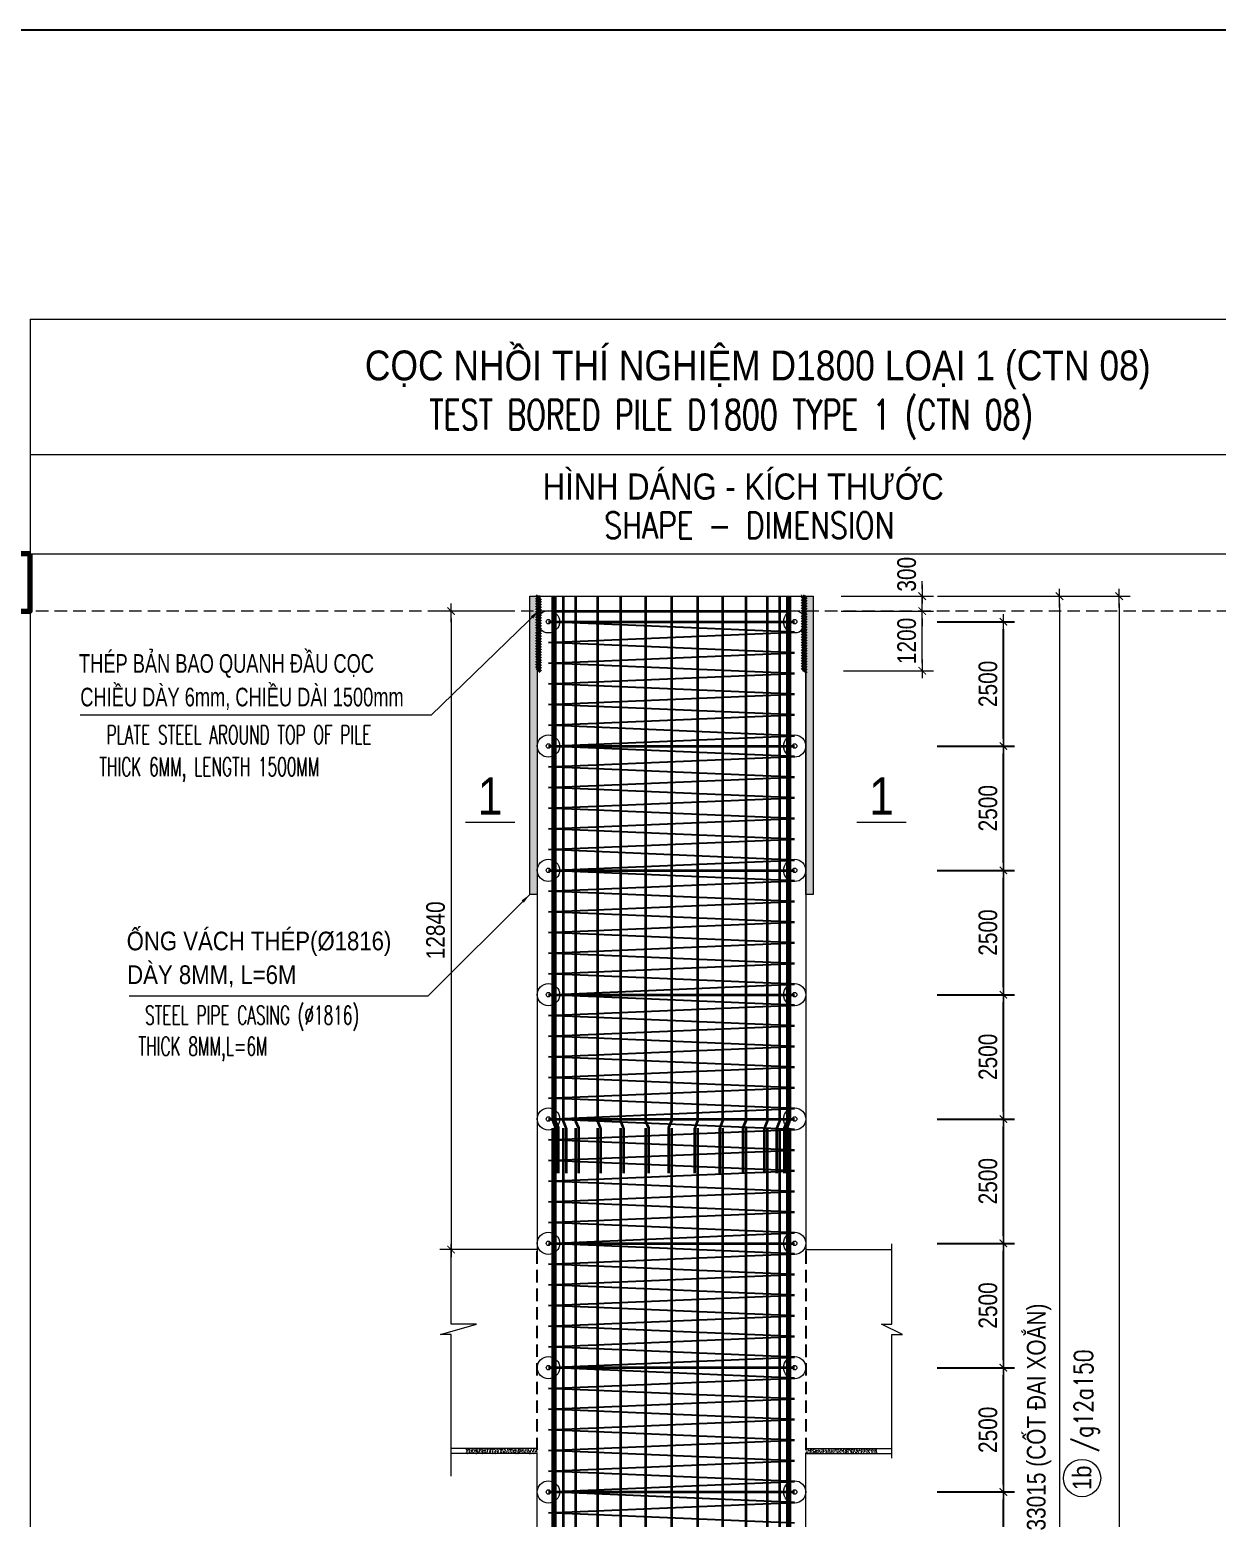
# Model space of a CAD drawing. Header units: millimetres. Extents: x -2123450 to -961021, y -260876 to 649159.
# Drawn here: x -1669549 to -1645683, y 487708 to 517639 of the extents above; entities that cross this region are included whole.
import ezdxf
from ezdxf.enums import TextEntityAlignment as Align

# ---------------------------------------------------------------- set-up
doc = ezdxf.new("R2010")
doc.units = ezdxf.units.MM
doc.header["$LTSCALE"] = 1000
doc.header["$MEASUREMENT"] = 0
doc.header["$PDMODE"] = 66
doc.linetypes.add('CENTER2', pattern=[1.125, 0.75, -0.125, 0.125, -0.125])
doc.linetypes.add('HIDDEN', pattern=[0.375, 0.25, -0.125])
doc.layers.get('DEFPOINTS').update_dxf_attribs({"linetype": 'CONTINUOUS'})
for name, color, linetype in [('03BORER', 3, 'CONTINUOUS'), ('HIDEN', 9, 'HIDDEN'), ('NDC_S_REBAR DES.', 2, 'CONTINUOUS'), ('TEXT', 7, 'CONTINUOUS')]:
    doc.layers.add(name, color=color, linetype=linetype)
for name, color, linetype, lineweight in [('NDC_S_AXIS', 5, 'CENTER2', 15), ('NDC_S_CONTINUOUS', 3, 'CONTINUOUS', 20), ('NDC_S_DIM', 1, 'CONTINUOUS', 9), ('NDC_S_FOUNDATION NAME', 7, 'CONTINUOUS', 20), ('NDC_S_HATCH COLUMN AND WALL', 251, 'CONTINUOUS', 13), ('NDC_S_HATCH MATERIAL', 8, 'CONTINUOUS', 13), ('NDC_S_LEADER', 1, 'CONTINUOUS', 9), ('NDC_S_REBAR', 4, 'CONTINUOUS', 35), ('NDC_S_REBAR NO.', 7, 'CONTINUOUS', 20), ('NDC_S_REBAR NO. BOX', 1, 'CONTINUOUS', 9), ('NDC_S_REBAR SECTION', 6, 'CONTINUOUS', 25), ('NDC_S_STIRRUP', 2, 'CONTINUOUS', 25), ('NDC_S_VN TITLE', 6, 'CONTINUOUS', 9)]:
    doc.layers.add(name, color=color, linetype=linetype, lineweight=lineweight)
doc.styles.add('NDC_ARIAL', font='arial.ttf', dxfattribs={"width": 0.8})
doc.styles.add('NDC_ROMANS', font='romans.shx', dxfattribs={"width": 0.8, "bigfont": 'vns.shx'})
doc.styles.get("Standard").update_dxf_attribs({"font": 'romans.shx', "bigfont": 'vns.shx'})
doc.dimstyles.new('NDC_1-100', dxfattribs={"dimscale": 100, "dimtxt": 2.2, "dimasz": 1, "dimexe": 1.5, "dimexo": 2, "dimgap": 0.8, "dimtad": 1, "dimdec": 0, "dimdsep": 46, "dimtxsty": 'NDC_ARIAL', "dimblk": 'DIMMARK', "dimcen": 49999.938995, "dimdle": 1.5, "dimclrd": 1, "dimclre": 1, "dimclrt": 3, "dimadec": 0, "dimazin": 0, "dimtfac": 1, "dimtdec": 0, "dimtix": 1, "dimtmove": 2, "dimatfit": 3, "dimfxl": 1, "dimarcsym": 0})
doc.dimstyles.new('NDC_1-150', dxfattribs={"dimscale": 150, "dimtxt": 2.5, "dimasz": 1, "dimexe": 1.5, "dimexo": 0, "dimgap": 0.8, "dimtad": 1, "dimdec": 0, "dimdsep": 46, "dimtxsty": 'NDC_ARIAL', "dimblk": 'DIMMARK', "dimcen": 49999.938995, "dimdle": 1.5, "dimclrd": 1, "dimclre": 1, "dimclrt": 3, "dimadec": 0, "dimazin": 0, "dimtfac": 1, "dimtdec": 0, "dimtix": 1, "dimtmove": 2, "dimatfit": 3, "dimfxl": 1, "dimarcsym": 0})

# ---------------------------------------------------------------- blocks, each defined once
blk = doc.blocks.new('DIMMARK')
at = {"layer": 'NDC_S_DIM', "color": 1}
blk.add_line((-1.5, 0), (1, 0), dxfattribs=at)
at = {"layer": 'NDC_S_DIM', "color": 2, "const_width": 0.15}
blk.add_lwpolyline([(-0.5, -0.5), (0.5, 0.5)], dxfattribs=at)
blk = doc.blocks.new('*D2198')
at = {"layer": 'DEFPOINTS', "color": 0, "transparency": 16777216}
for p in [(16303, -5571), (17932, -5571), (16303, -5871)]:
    blk.add_point(p, dxfattribs=at)
at = {"layer": 'NDC_S_DIM', "color": 1, "lineweight": -2, "transparency": 16777216}
for p, q in [((17932, -5421), (17932, -5271)), ((16303, -5571), (18157, -5571)), ((17932, -5871), (17932, -5571)), ((16303, -5871), (18157, -5871)), ((17932, -6021), (17932, -6171))]:
    blk.add_line(p, q, dxfattribs=at)
at = {"layer": 'NDC_S_DIM', "color": 1, "lineweight": -2, "transparency": 16777216, "xscale": 150, "yscale": 150, "zscale": 150}
for p, rotation in [((17932, -5571), 270), ((17932, -5871), 90)]:
    blk.add_blockref('DIMMARK', p, dxfattribs=dict(at, rotation=rotation))
at = {"layer": 'NDC_S_DIM', "color": 3, "transparency": 16777216, "insert": (17620, -5130), "char_height": 375, "attachment_point": 5, "rotation": 90, "style": 'NDC_ARIAL'}
blk.add_mtext('300', dxfattribs=at)
blk = doc.blocks.new('*D2199')
at = {"layer": 'DEFPOINTS', "color": 0, "transparency": 16777216}
for p in [(16350, -5871), (17932, -5871), (16350, -7071)]:
    blk.add_point(p, dxfattribs=at)
at = {"layer": 'NDC_S_DIM', "color": 1, "lineweight": -2, "transparency": 16777216}
for p, q in [((16350, -5871), (18157, -5871)), ((17932, -6921), (17932, -6021)), ((16350, -7071), (18157, -7071))]:
    blk.add_line(p, q, dxfattribs=at)
at = {"layer": 'NDC_S_DIM', "color": 1, "lineweight": -2, "transparency": 16777216, "xscale": 150, "yscale": 150, "zscale": 150}
for p, rotation in [((17932, -5871), 90), ((17932, -7071), 270)]:
    blk.add_blockref('DIMMARK', p, dxfattribs=dict(at, rotation=rotation))
at = {"layer": 'NDC_S_DIM', "color": 3, "transparency": 16777216, "insert": (17620, -6471), "char_height": 375, "attachment_point": 5, "rotation": 90, "style": 'NDC_ARIAL'}
blk.add_mtext('1200', dxfattribs=at)
blk = doc.blocks.new('*D2202')
at = {"layer": 'DEFPOINTS', "color": 0, "transparency": 16777216}
for p in [(18235, -5571), (18235, -38586), (20689, -38586)]:
    blk.add_point(p, dxfattribs=at)
at = {"layer": 'NDC_S_DIM', "color": 1, "lineweight": -2, "transparency": 16777216}
for p, q in [((18235, -5571), (20914, -5571)), ((20689, -5721), (20689, -38436)), ((18235, -38586), (20914, -38586))]:
    blk.add_line(p, q, dxfattribs=at)
at = {"layer": 'NDC_S_DIM', "color": 1, "lineweight": -2, "transparency": 16777216, "xscale": 150, "yscale": 150, "zscale": 150}
for p, rotation in [((20689, -5571), 90), ((20689, -38586), 270)]:
    blk.add_blockref('DIMMARK', p, dxfattribs=dict(at, rotation=rotation))
at = {"layer": 'NDC_S_DIM', "color": 3, "transparency": 16777216, "insert": (20279, -22078), "char_height": 375, "attachment_point": 5, "rotation": 90, "style": 'NDC_ARIAL'}
blk.add_mtext('33015 (CỐT ĐAI XOẮN)', dxfattribs=at)
blk = doc.blocks.new('*D2203')
at = {"layer": 'DEFPOINTS', "color": 0, "transparency": 16777216}
for p in [(19435, -5571), (19435, -55871), (21889, -55871)]:
    blk.add_point(p, dxfattribs=at)
at = {"layer": 'NDC_S_DIM', "color": 1, "lineweight": -2, "transparency": 16777216}
for p, q in [((19435, -5571), (22114, -5571)), ((21889, -5721), (21889, -55721)), ((19435, -55871), (22114, -55871))]:
    blk.add_line(p, q, dxfattribs=at)
at = {"layer": 'NDC_S_DIM', "color": 1, "lineweight": -2, "transparency": 16777216, "xscale": 150, "yscale": 150, "zscale": 150}
for p, rotation in [((21889, -5571), 90), ((21889, -55871), 270)]:
    blk.add_blockref('DIMMARK', p, dxfattribs=dict(at, rotation=rotation))
at = {"layer": 'NDC_S_DIM', "color": 3, "transparency": 16777216, "insert": (21578, -30721), "char_height": 375, "attachment_point": 5, "rotation": 90, "style": 'NDC_ARIAL'}
blk.add_mtext('50300', dxfattribs=at)
blk = doc.blocks.new('*D2211')
at = {"layer": 'DEFPOINTS', "color": 0, "transparency": 16777216}
for p in [(9743, -5871), (8462, -18711), (9743, -18711)]:
    blk.add_point(p, dxfattribs=at)
at = {"layer": 'NDC_S_DIM', "color": 1, "lineweight": -2, "transparency": 16777216}
for p, q in [((9743, -5871), (8237, -5871)), ((8462, -6021), (8462, -18561)), ((9743, -18711), (8237, -18711))]:
    blk.add_line(p, q, dxfattribs=at)
at = {"layer": 'NDC_S_DIM', "color": 1, "lineweight": -2, "transparency": 16777216, "xscale": 150, "yscale": 150, "zscale": 150}
for p, rotation in [((8462, -5871), 90), ((8462, -18711), 270)]:
    blk.add_blockref('DIMMARK', p, dxfattribs=dict(at, rotation=rotation))
at = {"layer": 'NDC_S_DIM', "color": 3, "transparency": 16777216, "insert": (8151, -12291), "char_height": 375, "attachment_point": 5, "rotation": 90, "style": 'NDC_ARIAL'}
blk.add_mtext('12840', dxfattribs=at)
blk = doc.blocks.new('*D147')
at = {"layer": 'DEFPOINTS', "color": 0, "transparency": 16777216}
for p in [(-1727342, 377606), (-1726013, 377606), (-1727342, 375106)]:
    blk.add_point(p, dxfattribs=at)
at = {"layer": 'NDC_S_DIM', "color": 1, "lineweight": -2, "transparency": 16777216}
for p, q in [((-1727342, 377606), (-1725788, 377606)), ((-1726013, 375256), (-1726013, 377456)), ((-1727342, 375106), (-1725788, 375106))]:
    blk.add_line(p, q, dxfattribs=at)
at = {"layer": 'NDC_S_DIM', "color": 1, "lineweight": -2, "transparency": 16777216, "xscale": 150, "yscale": 150, "zscale": 150}
for p, rotation in [((-1726013, 377606), 90), ((-1726013, 375106), 270)]:
    blk.add_blockref('DIMMARK', p, dxfattribs=dict(at, rotation=rotation))
at = {"layer": 'NDC_S_DIM', "color": 3, "transparency": 16777216, "insert": (-1726324, 376356), "char_height": 375, "attachment_point": 5, "rotation": 90, "style": 'NDC_ARIAL'}
blk.add_mtext('2500', dxfattribs=at)
blk = doc.blocks.new('CON KE')
at = {"layer": 'NDC_S_CONTINUOUS'}
for radius in [225, 45]:
    blk.add_circle((-285322, 378614), radius, dxfattribs=at)
blk = doc.blocks.new('*D148')
at = {"layer": 'DEFPOINTS', "color": 0, "transparency": 16777216}
for p in [(-1727342, 380106), (-1726013, 380106), (-1727342, 377606)]:
    blk.add_point(p, dxfattribs=at)
at = {"layer": 'NDC_S_DIM', "color": 1, "lineweight": -2, "transparency": 16777216}
for p, q in [((-1727342, 380106), (-1725788, 380106)), ((-1726013, 377756), (-1726013, 379956)), ((-1727342, 377606), (-1725788, 377606))]:
    blk.add_line(p, q, dxfattribs=at)
at = {"layer": 'NDC_S_DIM', "color": 1, "lineweight": -2, "transparency": 16777216, "xscale": 150, "yscale": 150, "zscale": 150}
for p, rotation in [((-1726013, 380106), 90), ((-1726013, 377606), 270)]:
    blk.add_blockref('DIMMARK', p, dxfattribs=dict(at, rotation=rotation))
at = {"layer": 'NDC_S_DIM', "color": 3, "transparency": 16777216, "insert": (-1726324, 378856), "char_height": 375, "attachment_point": 5, "rotation": 90, "style": 'NDC_ARIAL'}
blk.add_mtext('2500', dxfattribs=at)
blk = doc.blocks.new('*D149')
at = {"layer": 'DEFPOINTS', "color": 0, "transparency": 16777216}
for p in [(-1727342, 382606), (-1726013, 382606), (-1727342, 380106)]:
    blk.add_point(p, dxfattribs=at)
at = {"layer": 'NDC_S_DIM', "color": 1, "lineweight": -2, "transparency": 16777216}
for p, q in [((-1727342, 382606), (-1725788, 382606)), ((-1726013, 380256), (-1726013, 382456)), ((-1727342, 380106), (-1725788, 380106))]:
    blk.add_line(p, q, dxfattribs=at)
at = {"layer": 'NDC_S_DIM', "color": 1, "lineweight": -2, "transparency": 16777216, "xscale": 150, "yscale": 150, "zscale": 150}
for p, rotation in [((-1726013, 382606), 90), ((-1726013, 380106), 270)]:
    blk.add_blockref('DIMMARK', p, dxfattribs=dict(at, rotation=rotation))
at = {"layer": 'NDC_S_DIM', "color": 3, "transparency": 16777216, "insert": (-1726324, 381356), "char_height": 375, "attachment_point": 5, "rotation": 90, "style": 'NDC_ARIAL'}
blk.add_mtext('2500', dxfattribs=at)
blk = doc.blocks.new('*D150')
at = {"layer": 'DEFPOINTS', "color": 0, "transparency": 16777216}
for p in [(-1727342, 385106), (-1726013, 385106), (-1727342, 382606)]:
    blk.add_point(p, dxfattribs=at)
at = {"layer": 'NDC_S_DIM', "color": 1, "lineweight": -2, "transparency": 16777216}
for p, q in [((-1727342, 385106), (-1725788, 385106)), ((-1726013, 382756), (-1726013, 384956)), ((-1727342, 382606), (-1725788, 382606))]:
    blk.add_line(p, q, dxfattribs=at)
at = {"layer": 'NDC_S_DIM', "color": 1, "lineweight": -2, "transparency": 16777216, "xscale": 150, "yscale": 150, "zscale": 150}
for p, rotation in [((-1726013, 385106), 90), ((-1726013, 382606), 270)]:
    blk.add_blockref('DIMMARK', p, dxfattribs=dict(at, rotation=rotation))
at = {"layer": 'NDC_S_DIM', "color": 3, "transparency": 16777216, "insert": (-1726324, 383856), "char_height": 375, "attachment_point": 5, "rotation": 90, "style": 'NDC_ARIAL'}
blk.add_mtext('2500', dxfattribs=at)
blk = doc.blocks.new('*D151')
at = {"layer": 'DEFPOINTS', "color": 0, "transparency": 16777216}
for p in [(-1727342, 387606), (-1726013, 387606), (-1727342, 385106)]:
    blk.add_point(p, dxfattribs=at)
at = {"layer": 'NDC_S_DIM', "color": 1, "lineweight": -2, "transparency": 16777216}
for p, q in [((-1727342, 387606), (-1725788, 387606)), ((-1726013, 385256), (-1726013, 387456)), ((-1727342, 385106), (-1725788, 385106))]:
    blk.add_line(p, q, dxfattribs=at)
at = {"layer": 'NDC_S_DIM', "color": 1, "lineweight": -2, "transparency": 16777216, "xscale": 150, "yscale": 150, "zscale": 150}
for p, rotation in [((-1726013, 387606), 90), ((-1726013, 385106), 270)]:
    blk.add_blockref('DIMMARK', p, dxfattribs=dict(at, rotation=rotation))
at = {"layer": 'NDC_S_DIM', "color": 3, "transparency": 16777216, "insert": (-1726324, 386356), "char_height": 375, "attachment_point": 5, "rotation": 90, "style": 'NDC_ARIAL'}
blk.add_mtext('2500', dxfattribs=at)
blk = doc.blocks.new('*D152')
at = {"layer": 'DEFPOINTS', "color": 0, "transparency": 16777216}
for p in [(-1727342, 390106), (-1726013, 390106), (-1727342, 387606)]:
    blk.add_point(p, dxfattribs=at)
at = {"layer": 'NDC_S_DIM', "color": 1, "lineweight": -2, "transparency": 16777216}
for p, q in [((-1727342, 390106), (-1725788, 390106)), ((-1726013, 387756), (-1726013, 389956)), ((-1727342, 387606), (-1725788, 387606))]:
    blk.add_line(p, q, dxfattribs=at)
at = {"layer": 'NDC_S_DIM', "color": 1, "lineweight": -2, "transparency": 16777216, "xscale": 150, "yscale": 150, "zscale": 150}
for p, rotation in [((-1726013, 390106), 90), ((-1726013, 387606), 270)]:
    blk.add_blockref('DIMMARK', p, dxfattribs=dict(at, rotation=rotation))
at = {"layer": 'NDC_S_DIM', "color": 3, "transparency": 16777216, "insert": (-1726324, 388856), "char_height": 375, "attachment_point": 5, "rotation": 90, "style": 'NDC_ARIAL'}
blk.add_mtext('2500', dxfattribs=at)
blk = doc.blocks.new('*D153')
at = {"layer": 'DEFPOINTS', "color": 0, "transparency": 16777216}
for p in [(-1727342, 392606), (-1726013, 392606), (-1727342, 390106)]:
    blk.add_point(p, dxfattribs=at)
at = {"layer": 'NDC_S_DIM', "color": 1, "lineweight": -2, "transparency": 16777216}
for p, q in [((-1727342, 392606), (-1725788, 392606)), ((-1726013, 390256), (-1726013, 392456)), ((-1727342, 390106), (-1725788, 390106))]:
    blk.add_line(p, q, dxfattribs=at)
at = {"layer": 'NDC_S_DIM', "color": 1, "lineweight": -2, "transparency": 16777216, "xscale": 150, "yscale": 150, "zscale": 150}
for p, rotation in [((-1726013, 392606), 90), ((-1726013, 390106), 270)]:
    blk.add_blockref('DIMMARK', p, dxfattribs=dict(at, rotation=rotation))
at = {"layer": 'NDC_S_DIM', "color": 3, "transparency": 16777216, "insert": (-1726324, 391356), "char_height": 375, "attachment_point": 5, "rotation": 90, "style": 'NDC_ARIAL'}
blk.add_mtext('2500', dxfattribs=at)
blk = doc.blocks.new('*D154')
at = {"layer": 'DEFPOINTS', "color": 0, "transparency": 16777216}
for p in [(-1727342, 395106), (-1726013, 395106), (-1727342, 392606)]:
    blk.add_point(p, dxfattribs=at)
at = {"layer": 'NDC_S_DIM', "color": 1, "lineweight": -2, "transparency": 16777216}
for p, q in [((-1727342, 395106), (-1725788, 395106)), ((-1726013, 392756), (-1726013, 394956)), ((-1727342, 392606), (-1725788, 392606))]:
    blk.add_line(p, q, dxfattribs=at)
at = {"layer": 'NDC_S_DIM', "color": 1, "lineweight": -2, "transparency": 16777216, "xscale": 150, "yscale": 150, "zscale": 150}
for p, rotation in [((-1726013, 395106), 90), ((-1726013, 392606), 270)]:
    blk.add_blockref('DIMMARK', p, dxfattribs=dict(at, rotation=rotation))
at = {"layer": 'NDC_S_DIM', "color": 3, "transparency": 16777216, "insert": (-1726324, 393856), "char_height": 375, "attachment_point": 5, "rotation": 90, "style": 'NDC_ARIAL'}
blk.add_mtext('2500', dxfattribs=at)
blk = doc.blocks.new('TRỤ DC HK4-B3')
at = {"layer": 'NDC_S_CONTINUOUS', "lineweight": 100}
blk.add_lwpolyline([(21936, -4721), (16392, -4721), (16392, -5871), (21936, -5871)], close=True, dxfattribs=at)
blk = doc.blocks.new('*U141')
at = {"layer": 'NDC_S_REBAR'}
for p, q in [((-1735159.4, 395106.2), (-1730209.4, 395106.2)), ((-1735159.4, 392606.2), (-1730209.4, 392606.2)), ((-1735159.4, 392606.2), (-1730209.4, 392606.2)), ((-1735159.4, 390106.2), (-1730209.4, 390106.2)), ((-1735159.4, 390106.2), (-1730209.4, 390106.2)), ((-1735159.4, 387606.2), (-1730209.4, 387606.2)), ((-1735159.4, 387606.2), (-1730209.4, 387606.2)), ((-1735159.4, 385106.2), (-1730209.4, 385106.2)), ((-1735159.4, 385106.2), (-1730209.4, 385106.2)), ((-1735159.4, 382606.2), (-1730209.4, 382606.2)), ((-1735159.4, 382606.2), (-1730209.4, 382606.2)), ((-1735159.4, 380106.2), (-1730209.4, 380106.2)), ((-1735159.4, 380106.2), (-1730209.4, 380106.2)), ((-1735159.4, 377606.2), (-1730209.4, 377606.2)), ((-1735159.4, 377606.2), (-1730209.4, 377606.2))]:
    blk.add_line(p, q, dxfattribs=at)
at = {"layer": 'NDC_S_STIRRUP'}
for p, q in [((-1730209.4, 394897.9), (-1735159.4, 395106.2)), ((-1735159.4, 394689.6), (-1730209.4, 394897.9)), ((-1730209.4, 394481.2), (-1735159.4, 394689.6)), ((-1735159.4, 394272.9), (-1730209.4, 394481.2)), ((-1730209.4, 394064.6), (-1735159.4, 394272.9)), ((-1735159.4, 393856.2), (-1730209.4, 394064.6)), ((-1730209.4, 393647.9), (-1735159.4, 393856.2)), ((-1735159.4, 393439.6), (-1730209.4, 393647.9)), ((-1730209.4, 393231.2), (-1735159.4, 393439.6)), ((-1735159.4, 393022.9), (-1730209.4, 393231.2)), ((-1730209.4, 392814.6), (-1735159.4, 393022.9)), ((-1735159.4, 392606.2), (-1730209.4, 392814.6)), ((-1730209.4, 392397.9), (-1735159.4, 392606.2)), ((-1735159.4, 392189.6), (-1730209.4, 392397.9)), ((-1730209.4, 391981.2), (-1735159.4, 392189.6)), ((-1735159.4, 391772.9), (-1730209.4, 391981.2)), ((-1730209.4, 391564.6), (-1735159.4, 391772.9)), ((-1735159.4, 391356.2), (-1730209.4, 391564.6)), ((-1730209.4, 391147.9), (-1735159.4, 391356.2)), ((-1735159.4, 390939.6), (-1730209.4, 391147.9)), ((-1730209.4, 390731.2), (-1735159.4, 390939.6)), ((-1735159.4, 390522.9), (-1730209.4, 390731.2)), ((-1730209.4, 390314.6), (-1735159.4, 390522.9)), ((-1735159.4, 390106.2), (-1730209.4, 390314.6)), ((-1730209.4, 389897.9), (-1735159.4, 390106.2)), ((-1735159.4, 389689.6), (-1730209.4, 389897.9)), ((-1730209.4, 389481.2), (-1735159.4, 389689.6)), ((-1735159.4, 389272.9), (-1730209.4, 389481.2)), ((-1730209.4, 389064.6), (-1735159.4, 389272.9)), ((-1735159.4, 388856.2), (-1730209.4, 389064.6)), ((-1730209.4, 388647.9), (-1735159.4, 388856.2)), ((-1735159.4, 388439.6), (-1730209.4, 388647.9)), ((-1730209.4, 388231.2), (-1735159.4, 388439.6)), ((-1735159.4, 388022.9), (-1730209.4, 388231.2)), ((-1730209.4, 387814.6), (-1735159.4, 388022.9)), ((-1735159.4, 387606.2), (-1730209.4, 387814.6)), ((-1730209.4, 387397.9), (-1735159.4, 387606.2)), ((-1735159.4, 387189.6), (-1730209.4, 387397.9)), ((-1730209.4, 386981.2), (-1735159.4, 387189.6)), ((-1735159.4, 386772.9), (-1730209.4, 386981.2)), ((-1730209.4, 386564.6), (-1735159.4, 386772.9)), ((-1735159.4, 386356.2), (-1730209.4, 386564.6)), ((-1730209.4, 386147.9), (-1735159.4, 386356.2)), ((-1735159.4, 385939.6), (-1730209.4, 386147.9)), ((-1730209.4, 385731.2), (-1735159.4, 385939.6)), ((-1735159.4, 385522.9), (-1730209.4, 385731.2)), ((-1730209.4, 385314.6), (-1735159.4, 385522.9)), ((-1735159.4, 385106.2), (-1730209.4, 385314.6)), ((-1730209.4, 384897.9), (-1735159.4, 385106.2)), ((-1735159.4, 384689.6), (-1730209.4, 384897.9)), ((-1730209.4, 384481.2), (-1735159.4, 384689.6)), ((-1735159.4, 384272.9), (-1730209.4, 384481.2)), ((-1730209.4, 384064.6), (-1735159.4, 384272.9)), ((-1735159.4, 383856.2), (-1730209.4, 384064.6)), ((-1730209.4, 383647.9), (-1735159.4, 383856.2)), ((-1735159.4, 383439.6), (-1730209.4, 383647.9)), ((-1730209.4, 383231.2), (-1735159.4, 383439.6)), ((-1735159.4, 383022.9), (-1730209.4, 383231.2)), ((-1730209.4, 382814.6), (-1735159.4, 383022.9)), ((-1735159.4, 382606.2), (-1730209.4, 382814.6)), ((-1730209.4, 382397.9), (-1735159.4, 382606.2)), ((-1735159.4, 382189.6), (-1730209.4, 382397.9)), ((-1730209.4, 381981.2), (-1735159.4, 382189.6)), ((-1735159.4, 381772.9), (-1730209.4, 381981.2)), ((-1730209.4, 381564.6), (-1735159.4, 381772.9)), ((-1735159.4, 381356.2), (-1730209.4, 381564.6)), ((-1730209.4, 381147.9), (-1735159.4, 381356.2)), ((-1735159.4, 380939.6), (-1730209.4, 381147.9)), ((-1730209.4, 380731.2), (-1735159.4, 380939.6)), ((-1735159.4, 380522.9), (-1730209.4, 380731.2)), ((-1730209.4, 380314.6), (-1735159.4, 380522.9)), ((-1735159.4, 380106.2), (-1730209.4, 380314.6)), ((-1730209.4, 379897.9), (-1735159.4, 380106.2)), ((-1735159.4, 379689.6), (-1730209.4, 379897.9)), ((-1730209.4, 379481.2), (-1735159.4, 379689.6)), ((-1735159.4, 379272.9), (-1730209.4, 379481.2)), ((-1730209.4, 379064.6), (-1735159.4, 379272.9)), ((-1735159.4, 378856.2), (-1730209.4, 379064.6)), ((-1730209.4, 378647.9), (-1735159.4, 378856.2)), ((-1735159.4, 378439.6), (-1730209.4, 378647.9)), ((-1730209.4, 378231.2), (-1735159.4, 378439.6)), ((-1735159.4, 378022.9), (-1730209.4, 378231.2)), ((-1730209.4, 377814.6), (-1735159.4, 378022.9)), ((-1735159.4, 377606.2), (-1730209.4, 377814.6)), ((-1730209.4, 377397.9), (-1735159.4, 377606.2)), ((-1735159.4, 377189.6), (-1730209.4, 377397.9)), ((-1730209.4, 376981.2), (-1735159.4, 377189.6))]:
    blk.add_line(p, q, dxfattribs=at)
at = {"layer": 'NDC_S_REBAR SECTION'}
for p in [(-1449837, 16492.5), (-1449837, 16492.5), (-1444887, 16492.5), (-1449837, 13992.5), (-1449837, 13992.5), (-1449837, 13992.5), (-1444887, 13992.5), (-1444887, 13992.5), (-1449837, 11492.5), (-1449837, 11492.5), (-1449837, 11492.5), (-1444887, 11492.5), (-1444887, 11492.5), (-1449837, 8992.5), (-1449837, 8992.5), (-1449837, 8992.5), (-1444887, 8992.5), (-1444887, 8992.5), (-1449837, 6492.5), (-1449837, 6492.5), (-1449837, 6492.5), (-1444887, 6492.5), (-1444887, 6492.5), (-1449837, 3992.5), (-1449837, 3992.5), (-1449837, 3992.5), (-1444887, 3992.5), (-1444887, 3992.5), (-1449837, 1492.5), (-1449837, 1492.5), (-1449837, 1492.5), (-1444887, 1492.5), (-1444887, 1492.5), (-1449837, -1007.5), (-1449837, -1007.5), (-1449837, -1007.5), (-1444887, -1007.5), (-1444887, -1007.5)]:
    blk.add_blockref('CON KE', p, dxfattribs=at)
at = {"layer": 'NDC_S_DIM'}
for base, p1, p2, picture, middle in [((-1726012.7, 395106.2), (-1727341.6, 392606.2), (-1727341.6, 395106.2), '*D154', (-1726324.2, 393856.2)), ((-1726012.7, 392606.2), (-1727341.6, 390106.2), (-1727341.6, 392606.2), '*D153', (-1726324.2, 391356.2)), ((-1726012.7, 390106.2), (-1727341.6, 387606.2), (-1727341.6, 390106.2), '*D152', (-1726324.2, 388856.2)), ((-1726012.7, 387606.2), (-1727341.6, 385106.2), (-1727341.6, 387606.2), '*D151', (-1726324.2, 386356.2)), ((-1726012.7, 385106.2), (-1727341.6, 382606.2), (-1727341.6, 385106.2), '*D150', (-1726324.2, 383856.2)), ((-1726012.7, 382606.2), (-1727341.6, 380106.2), (-1727341.6, 382606.2), '*D149', (-1726324.2, 381356.2)), ((-1726012.7, 380106.2), (-1727341.6, 377606.2), (-1727341.6, 380106.2), '*D148', (-1726324.2, 378856.2)), ((-1726012.7, 377606.2), (-1727341.6, 375106.2), (-1727341.6, 377606.2), '*D147', (-1726324.2, 376356.2))]:
    dim = blk.add_linear_dim(base=base, p1=p1, p2=p2, angle=90, dimstyle='NDC_1-150', dxfattribs=at)
    dim.commit()
    dim.dimension.update_dxf_attribs({"geometry": picture, "text_midpoint": middle})
blk = doc.blocks.new('COC TND2000 TYPE 1')
at = {"layer": 'NDC_S_HATCH COLUMN AND WALL', "lineweight": 100}
h = blk.add_hatch(color=256, dxfattribs=at)
h.dxf.hatch_style = 1
h.paths.add_polyline_path([(10042.2, -11570.8), (10192.2, -11570.8), (10192.2, -5570.8), (10042.2, -5570.8)])
h = blk.add_hatch(color=256, dxfattribs=at)
h.dxf.hatch_style = 1
h.paths.add_polyline_path([(15592.2, -11570.8), (15742.2, -11570.8), (15742.2, -5570.8), (15592.2, -5570.8)])
at = {"layer": 'NDC_S_HATCH MATERIAL', "lineweight": 100}
h = blk.add_hatch(dxfattribs=at)
h.set_pattern_fill('ANSI31', color=256, scale=300)
h.set_pattern_definition([(45, (61558.84, -300689.748), (-26.5165043, 26.5165043), [])])
h.paths.add_polyline_path([(10252.2, -5570.8), (10192.2, -5570.8), (10192.2, -7070.8), (10252.2, -7070.8)])
h = blk.add_hatch(dxfattribs=at)
h.set_pattern_fill('ANSI31', color=256, scale=300)
h.set_pattern_definition([(45, (66398.84, -300689.748), (-26.5165043, 26.5165043), [])])
h.paths.add_polyline_path([(15592.2, -5570.8), (15532.2, -5570.8), (15532.2, -7070.8), (15592.2, -7070.8)])
at = {"layer": 'NDC_S_HATCH MATERIAL'}
h = blk.add_hatch(dxfattribs=at)
h.set_pattern_fill('AR-CONC', color=256, scale=10)
h.set_pattern_definition([(50, (358473.84, -445971.87), (71.726018, -6.2752135), [7.5, -82.5]), (355, (358473.84, -445971.87), (-13.875133, 75.219213), [6, -66]), (100.451444, (358479.82, -445972.394), (57.850885, 68.943999), [6.374019, -70.114211]), (46.1842, (358473.84, -445951.87), (106.724133, -16.551928), [11.25, -123.75]), (96.635635, (358482.73, -445953.25), (93.466195, 97.41186), [9.561034, -105.171376]), (351.184164, (358473.84, -445951.87), (93.466195, 97.41186), [9, -99]), (21, (358483.84, -445956.87), (59.690705, -40.261889), [7.5, -82.5]), (326, (358483.84, -445956.87), (24.331533, 72.5150045), [6, -66]), (71.451445, (358488.814, -445960.23), (84.022238, 32.253115), [6.374019, -70.114211]), (37.5, (358473.84, -445971.871), (1.2159855, 33.2893854), [0, -65.2, 0, -67, 0, -66.25]), (7.5, (358473.84, -445971.87), (26.3069537, 39.4411712), [0, -38.2, 0, -63.7, 0, -25.25]), (327.5, (358451.54, -445971.871), (53.3822436, -2.2554872), [0, -25, 0, -78, 0, -103.5]), (317.5, (358441.54, -445971.87), (58.318617, 10.0104982), [0, -32.5, 0, -51.8, 0, -73.5])])
h.paths.add_polyline_path([(10192.2, -22710.8), (8761.2, -22710.8), (8761.2, -22810.8), (10192.2, -22810.8)])
h = blk.add_hatch(dxfattribs=at)
h.set_pattern_fill('AR-CONC', color=256, scale=10)
h.set_pattern_definition([(50, (355835.64, -445971.87), (71.726018, -6.2752135), [7.5, -82.5]), (355, (355835.64, -445971.87), (-13.875133, 75.219213), [6, -66]), (100.451444, (355841.615, -445972.394), (57.850885, 68.943999), [6.374019, -70.114211]), (46.1842, (355835.64, -445951.87), (106.724133, -16.551928), [11.25, -123.75]), (96.635635, (355844.53, -445953.25), (93.466195, 97.41186), [9.561034, -105.171376]), (351.184164, (355835.64, -445951.87), (93.466195, 97.41186), [9, -99]), (21, (355845.64, -445956.87), (59.690705, -40.261889), [7.5, -82.5]), (326, (355845.64, -445956.87), (24.331533, 72.515005), [6, -66]), (71.451445, (355850.61, -445960.23), (84.022238, 32.253115), [6.374019, -70.114211]), (37.5, (355835.638, -445971.871), (1.2159855, 33.2893854), [0, -65.2, 0, -67, 0, -66.25]), (7.5, (355835.638, -445971.87), (26.3069537, 39.4411712), [0, -38.2, 0, -63.7, 0, -25.25]), (327.5, (355813.338, -445971.871), (53.3822436, -2.2554872), [0, -25, 0, -78, 0, -103.5]), (317.5, (355803.34, -445971.87), (58.318617, 10.0104982), [0, -32.5, 0, -51.8, 0, -73.5])])
h.paths.add_polyline_path([(15592.2, -22710.8), (17023.3, -22710.8), (17023.3, -22810.8), (15592.2, -22810.8)])
at = {"layer": 'HIDEN'}
for p, q in [((10192.2, -22744.8), (10192.2, -18745.8)), ((15592.2, -18745.8), (15592.2, -22744.8))]:
    blk.add_line(p, q, dxfattribs=at)
at = {"layer": 'NDC_S_AXIS', "ltscale": 2}
blk.add_line((12892.2, -5573.8), (12892.2, -56636.2), dxfattribs=at)
at = {"layer": 'NDC_S_CONTINUOUS'}
for p, q in [((0, 0), (0, -59594)), ((0, 0), (47726.9, 0)), ((0, -2720.8), (47426.9, -2720.8)), ((0, -4720.8), (33126.6, -4720.8)), ((10192.2, -5570.8), (15592.2, -5570.8)), ((10192.2, -6749), (10192.2, -18795.8)), ((15592.2, -6749), (15592.2, -18795.8)), ((10192.2, -18710.8), (8461.2, -18710.8)), ((15592.2, -18710.8), (17323.3, -18710.8)), ((10192.2, -22710.8), (8461.2, -22710.8)), ((15592.2, -22710.8), (17323.3, -22710.8)), ((10192.2, -22810.8), (8461.2, -22810.8)), ((10192.2, -55870.8), (10192.2, -22795.8)), ((15592.2, -55870.8), (15592.2, -22795.8)), ((15592.2, -22810.8), (17323.3, -22810.8))]:
    blk.add_line(p, q, dxfattribs=at)
for points in [[(10042.2, -5570.8), (10192.2, -5570.8), (10192.2, -11570.8), (10042.2, -11570.8)], [(10192.2, -7070.8), (10252.2, -7070.8), (10252.2, -5570.8), (10192.2, -5570.8)], [(15532.2, -7070.8), (15592.2, -7070.8), (15592.2, -5570.8), (15532.2, -5570.8)], [(15592.2, -5570.8), (15742.2, -5570.8), (15742.2, -11570.8), (15592.2, -11570.8)]]:
    blk.add_lwpolyline(points, close=True, dxfattribs=at)
at = {"layer": 'NDC_S_DIM'}
for points in [[(8461.2, -23264), (8461.2, -20418.5), (8251.2, -20418.5), (8971.2, -20208.5), (8461.2, -20208.5), (8461.2, -18596.5)], [(17323.3, -22904), (17323.3, -20418.5), (17533.3, -20418.5), (17113.3, -20208.5), (17323.3, -20208.5), (17323.3, -18596.5)]]:
    blk.add_lwpolyline(points, dxfattribs=at)
at = {"layer": 'NDC_S_HATCH MATERIAL', "linetype": 'HIDDEN'}
for p, q in [((11992.5, -5870.8), (0, -5870.8)), ((47726.9, -5870.8), (14992.5, -5870.8))]:
    blk.add_line(p, q, dxfattribs=at)
at = {"layer": 'NDC_S_REBAR'}
blk.add_line((10509.3, -5870.8), (15275.2, -5870.8), dxfattribs=at)
for points in [[(10569.3, -17170.8), (10569.3, -16276.6, 0.0954146), (10567.1, -16265.4), (10511.4, -16126.2, -0.0954146), (10509.3, -16115), (10509.3, -5570.8)], [(10620.8, -17170.8), (10620.8, -16276.6, 0.0954146), (10618.7, -16265.4), (10563, -16126.2, -0.0954146), (10560.8, -16115), (10560.8, -5570.8)], [(10713.5, -5570.8), (10713.5, -16115, 0.0954146), (10715.6, -16126.2), (10771.3, -16265.4, -0.0954146), (10773.5, -16276.6), (10773.5, -17170.8)], [(10961.4, -5570.8), (10961.4, -16115, 0.0954146), (10963.6, -16126.2), (11019.3, -16265.4, -0.0954146), (11021.4, -16276.6), (11021.4, -17170.8)], [(11401.7, -5570.8), (11401.7, -16115, 0.0954146), (11403.8, -16126.2), (11459.5, -16265.4, -0.0954146), (11461.7, -16276.6), (11461.7, -17170.8)], [(11865.5, -5570.8), (11865.5, -16115, 0.0954146), (11867.7, -16126.2), (11923.4, -16265.4, -0.0954146), (11925.5, -16276.6), (11925.5, -17170.8)], [(12368.8, -5570.8), (12368.8, -16115, 0.0954146), (12371, -16126.2), (12426.7, -16265.4, -0.0954146), (12428.8, -16276.6), (12428.8, -17170.8)], [(12892.2, -5570.8), (12892.2, -16120.8), (12834.4, -16265.4, 0.0954146), (12832.2, -16276.6), (12832.2, -17170.8)], [(13415.7, -5570.8), (13415.7, -16120.8), (13357.8, -16265.4, 0.0954146), (13355.7, -16276.6), (13355.7, -17170.8)], [(13919, -5570.8), (13919, -16120.8), (13861.1, -16265.4, 0.0954146), (13859, -16276.6), (13859, -17170.8)], [(14382.8, -5570.8), (14382.8, -16120.8), (14325, -16265.4, 0.0954146), (14322.8, -16276.6), (14322.8, -17170.8)], [(14763, -17170.8), (14763, -16276.6, -0.0954146), (14765.2, -16265.4), (14820.9, -16126.2, 0.0954146), (14823, -16115), (14823, -5570.8)], [(15011, -17170.8), (15011, -16276.6, -0.0954146), (15013.1, -16265.4), (15068.8, -16126.2, 0.0954146), (15071, -16115), (15071, -5570.8)], [(15163.6, -17170.8), (15163.6, -16276.6, -0.0954146), (15165.8, -16265.4), (15221.5, -16126.2, 0.0954146), (15223.6, -16115), (15223.6, -5570.8)], [(15215.2, -17170.8), (15215.2, -16276.6, -0.0954146), (15217.3, -16265.4), (15273.1, -16126.2, 0.0954146), (15275.2, -16115), (15275.2, -5570.8)], [(10569.3, -27870.8), (10569.3, -26976.6, 0.0954146), (10567.1, -26965.4), (10511.4, -26826.2, -0.0954146), (10509.3, -26815), (10509.3, -16270.8)], [(10620.8, -27870.8), (10620.8, -26976.6, 0.0954146), (10618.7, -26965.4), (10563, -26826.2, -0.0954146), (10560.8, -26815), (10560.8, -16270.8)], [(10713.5, -16270.8), (10713.5, -26815, 0.0954146), (10715.6, -26826.2), (10771.3, -26965.4, -0.0954146), (10773.5, -26976.6), (10773.5, -27870.8)], [(10961.4, -16270.8), (10961.4, -26815, 0.0954146), (10963.6, -26826.2), (11019.3, -26965.4, -0.0954146), (11021.4, -26976.6), (11021.4, -27870.8)], [(11401.7, -16270.8), (11401.7, -26815, 0.0954146), (11403.8, -26826.2), (11459.5, -26965.4, -0.0954146), (11461.7, -26976.6), (11461.7, -27870.8)], [(11865.5, -16270.8), (11865.5, -26815, 0.0954146), (11867.7, -26826.2), (11923.4, -26965.4, -0.0954146), (11925.5, -26976.6), (11925.5, -27870.8)], [(12368.8, -16270.8), (12368.8, -26815, 0.0954146), (12371, -26826.2), (12426.7, -26965.4, -0.0954146), (12428.8, -26976.6), (12428.8, -27870.8)], [(12892.2, -16270.8), (12892.2, -26820.8), (12834.4, -26965.4, 0.0954146), (12832.2, -26976.6), (12832.2, -27870.8)], [(13415.7, -16270.8), (13415.7, -26820.8), (13357.8, -26965.4, 0.0954146), (13355.7, -26976.6), (13355.7, -27870.8)], [(13919, -16270.8), (13919, -26820.8), (13861.1, -26965.4, 0.0954146), (13859, -26976.6), (13859, -27870.8)], [(14382.8, -16270.8), (14382.8, -26820.8), (14325, -26965.4, 0.0954146), (14322.8, -26976.6), (14322.8, -27870.8)], [(14763, -27870.8), (14763, -26976.6, -0.0954146), (14765.2, -26965.4), (14820.9, -26826.2, 0.0954146), (14823, -26815), (14823, -16270.8)], [(15011, -27870.8), (15011, -26976.6, -0.0954146), (15013.1, -26965.4), (15068.8, -26826.2, 0.0954146), (15071, -26815), (15071, -16270.8)], [(15163.6, -27870.8), (15163.6, -26976.6, -0.0954146), (15165.8, -26965.4), (15221.5, -26826.2, 0.0954146), (15223.6, -26815), (15223.6, -16270.8)], [(15215.2, -27870.8), (15215.2, -26976.6, -0.0954146), (15217.3, -26965.4), (15273.1, -26826.2, 0.0954146), (15275.2, -26815), (15275.2, -16270.8)]]:
    blk.add_lwpolyline(points, format="xyb", dxfattribs=at)
at = {"layer": 'NDC_S_REBAR NO. BOX'}
blk.add_circle((21143, -23306.5), 375, dxfattribs=at)
at = {"layer": '03BORER'}
blk.add_blockref('*U141', (1745576.6, -401191.3), dxfattribs=at)
at = {"layer": 'NDC_S_FOUNDATION NAME', "style": 'NDC_ARIAL', "width": 0.85}
blk.add_text('HÌNH DÁNG - KÍCH THƯỚC', height=525, dxfattribs=at).set_placement((14334.2, -3302), align=Align.MIDDLE)
at = {"layer": 'NDC_S_FOUNDATION NAME', "style": 'NDC_ARIAL'}
for s, width, p in [('THÉP BẢN BAO QUANH ĐẦU CỌC', 0.7, (983.7, -7111.5)), ('CHIỀU DÀY 6mm, CHIỀU DÀI 1500mm', 0.7, (1008.9, -7787.4)), ('ỐNG VÁCH THÉP(%%C1816)', 0.85, (1941.1, -12692.5)), ('DÀY 8MM, L=6M', 0.85, (1951, -13370.1))]:
    blk.add_text(s, height=375, dxfattribs=dict(at, width=width)).set_placement(p)
at = {"layer": 'NDC_S_REBAR DES.', "style": 'NDC_ROMANS', "width": 0.8}
blk.add_text('/g12a150', height=375, rotation=90, dxfattribs=at).set_placement((21199.8, -21747.3), align=Align.MIDDLE)
at = {"layer": 'NDC_S_REBAR NO.', "style": 'NDC_ARIAL', "width": 0.85}
blk.add_text('1b', height=375, rotation=90, dxfattribs=at).set_placement((21143, -23300.7), align=Align.MIDDLE_CENTER)
at = {"layer": 'NDC_S_VN TITLE', "style": 'NDC_ARIAL', "width": 0.85}
for s, height, p in [('CỌC NHỒI THÍ NGHIỆM D1800 LOẠI 1 (CTN 08)', 600, (14625.1, -931.1)), ('%%U 1 ', 750, (9245.6, -9591.7)), ('%%U 1 ', 750, (17112.4, -9591.7))]:
    blk.add_text(s, height=height, dxfattribs=at).set_placement(p, align=Align.MIDDLE)
at = {"layer": 'TEXT', "color": 3, "linetype": 'Continuous', "ltscale": 0.8}
for s, height, width, p in [('TEST BORED PILE D1800 TYPE 1 (CTN 08)', 600, 0.7, (14091.9, -1919.9)), ('SHAPE - DIMENSION', 525, 0.8, (14454.6, -4146)), ('PLATE STEEL AROUND TOP OF PILE', 375, 0.6, (4199.2, -8357.3)), ('THICK 6MM, LENGTH 1500MM', 375, 0.6, (3602.1, -9000.3)), ('STEEL PIPE CASING (%%C1816)', 375, 0.6, (4462.7, -13997.8)), ('THICK 8MM,L=6M', 375, 0.6, (3475.4, -14622.3))]:
    blk.add_text(s, height=height, dxfattribs=dict(at, width=width)).set_placement(p, align=Align.MIDDLE_CENTER)
at = {"layer": 'NDC_S_DIM'}
dim = blk.add_linear_dim(base=(17931.9, -5570.8), p1=(16303, -5870.8), p2=(16303, -5570.8), angle=90, dimstyle='NDC_1-150', dxfattribs=at)
dim.commit()
dim.dimension.update_dxf_attribs({"geometry": '*D2198', "text_midpoint": (17620.3, -5129.6), "dimtype": 160})
dim = blk.add_linear_dim(base=(20689.1, -38586.1), p1=(18235.2, -5570.8), p2=(18235.2, -38586.1), angle=90, text='<> (CỐT ĐAI XOẮN)', dimstyle='NDC_1-150', dxfattribs=at)
dim.commit()
dim.dimension.update_dxf_attribs({"geometry": '*D2202', "text_midpoint": (20279.3, -22078.4)})
for base, p1, p2, picture, middle in [((21889.1, -55870.8), (19435.2, -5570.8), (19435.2, -55870.8), '*D2203', (21577.6, -30720.8)), ((8462.3, -18710.8), (9743.2, -5870.8), (9743.2, -18710.8), '*D2211', (8150.8, -12290.8)), ((17931.9, -5870.8), (16350.2, -7070.8), (16350.2, -5870.8), '*D2199', (17620.4, -6470.8))]:
    dim = blk.add_linear_dim(base=base, p1=p1, p2=p2, angle=90, dimstyle='NDC_1-150', dxfattribs=at)
    dim.commit()
    dim.dimension.update_dxf_attribs({"geometry": picture, "text_midpoint": middle})
at = {"layer": 'NDC_S_LEADER'}
for points in [[(10231.6, -5858.9), (8058.2, -7963.7), (1003.6, -7963.7)], [(10042.2, -11570.8), (7996, -13617), (1989.6, -13617)]]:
    blk.add_leader(points, dimstyle='NDC_1-100', override={"dimscale": 1, "dimasz": 200, "dimfxl": 150}, dxfattribs=at)

msp = doc.modelspace()

# ---------------------------------------------------------------- linework, layer by layer
at = {"layer": 'DEFPOINTS'}
msp.add_lwpolyline([(-1698145.34, 517639.38), (-1571995.34, 517639.38), (-1571995.34, 428539.38), (-1698145.34, 428539.38)], close=True, dxfattribs=at)

# ---------------------------------------------------------------- block references
at = {"layer": 'NDC_S_CONTINUOUS', "color": 1}
msp.add_blockref('COC TND2000 TYPE 1', (-1669543.22, 511820.66), dxfattribs=at)
at = {"layer": 'NDC_S_FOUNDATION NAME', "color": 3}
msp.add_blockref('TRỤ DC HK4-B3', (-1691478.87, 511820.66), dxfattribs=at)

doc.saveas('drawing.dxf')
